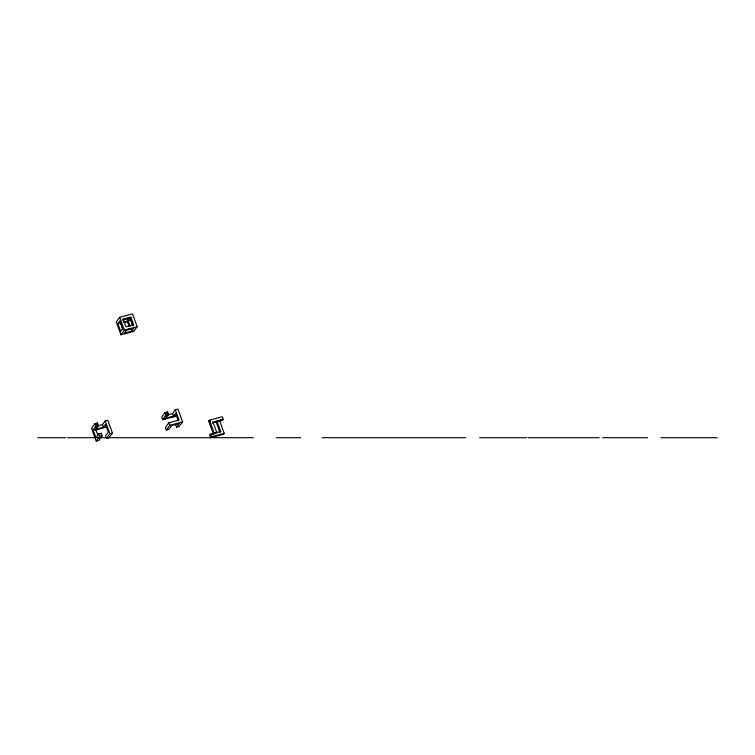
<?xml version="1.0" encoding="UTF-8"?>
<svg xmlns="http://www.w3.org/2000/svg" width="755" height="755" viewBox="0 0 755 755"><rect width="100%" height="100%" fill="white"/><g stroke="black" fill="none" stroke-linecap="round" stroke-linejoin="round"><path stroke-width="1.13" d="M119.686 317.298L116.251 321.989L120.942 334.805L133.758 331.37L137.193 326.679L132.502 313.863L119.686 317.298L124.377 330.114L120.942 334.805M117.874 323.612L119.932 320.8L122.754 328.491L120.687 331.303L117.874 323.612L120.441 322.923L122.848 329.52M123.188 319.167L126 326.858L133.692 324.801L130.879 317.109L123.188 319.167L122.499 320.111L130.19 318.053L133.003 325.745M124.15 322.687L127.444 321.8L130.879 317.109M131.88 331.124L133.946 328.302L126.255 330.369L124.188 333.182L131.88 331.124L130.945 328.557M96.819 423.876L97.508 422.942L98.443 425.509L95.696 429.255L97.706 434.757M93.139 429.944L95.885 426.197L98.443 425.509L94.941 423.63L91.506 428.321L96.206 441.137L98.763 440.458L102.199 435.758L101.264 433.2L98.697 433.889L95.951 437.636L93.139 429.944L103.388 427.198L105.455 424.385L108.267 432.077L105.521 435.833L106.455 438.391L109.022 437.702L112.457 433.011L107.767 420.195L105.2 420.884L102.454 424.631L98.056 425.811M106.644 425.575L105.266 427.453L95.007 430.199M100.575 434.134L101.264 433.2M96.206 441.137L99.641 436.447L102.199 435.758M106.455 438.391L109.89 433.7L112.457 433.011M166.94 412.759L167.629 411.824L168.563 414.382L165.128 419.082M162.57 419.761L166.006 415.071L168.563 414.382L165.062 412.513L161.627 417.204L162.57 419.761L175.387 416.326L176.075 415.392L163.259 418.827M168.176 414.693L172.574 413.514L175.32 409.757L177.887 409.078L182.578 421.894L179.143 426.584L176.576 427.273L175.641 424.706M172.82 417.015L175.575 413.259L178.388 420.95M175.32 409.757L179.077 420.016L168.818 422.762L165.383 427.453L166.327 430.02L168.884 429.331L171.63 425.575L179.322 423.517L176.576 427.273M166.327 430.02L169.762 425.329L182.578 421.894M212.929 422.073L216.685 432.322L215.996 433.266L213.439 433.955L208.748 421.13L209.428 420.195L222.253 416.76L223.187 419.327L222.498 420.261L212.249 423.008L212.929 422.073L223.187 419.327M219.941 420.95L220.63 420.007M219.507 420.516L224.197 433.332L223.508 434.267L210.692 437.702L209.748 435.144L210.437 434.2L220.696 431.454L216.94 421.196L216.251 422.139L220.007 432.398L220.696 431.454M210.692 437.702L211.372 436.767L224.197 433.332M213.439 433.955L214.127 433.011L216.685 432.322M123.895 319.186L127.189 318.299L130.143 326.358M123.735 322.045L130.69 320.177L132.701 325.669M124.377 330.114L137.193 326.679M125.453 330.029L129.851 328.85M97.508 422.942L94.941 423.63L95.885 426.197M95.196 427.132L97.763 426.443M167.629 411.824L165.062 412.513L166.006 415.071M165.317 416.014L167.884 415.325M208.748 421.13L210.456 420.677M209.748 435.144L212.825 434.314M37.75 437.702L65.902 437.702M67.572 437.702L253.293 437.702M276.387 437.702L300.764 437.702M322.168 437.702L465.759 437.702M479.642 437.702L526.594 437.702M528.056 437.702L599.215 437.702M602.594 437.702L647.507 437.702M660.946 437.702L717.25 437.702M214.127 433.011L209.428 420.195L209.682 423.697M210.437 434.2L211.372 436.767M172.574 413.514L173.508 416.08M168.818 422.762L169.762 425.329M127.444 321.8L129.048 326.198M105.2 420.884L109.89 433.7M102.454 424.631L103.388 427.198M98.697 433.889L99.641 436.447M210.371 422.762L210.617 426.264"/></g></svg>
